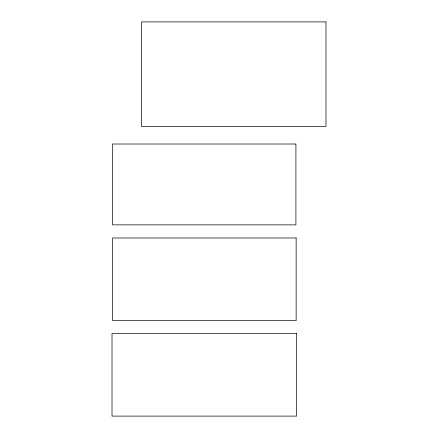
<?xml version="1.0" encoding="UTF-8"?>
<svg xmlns="http://www.w3.org/2000/svg" width="438" height="438" viewBox="0 0 438 438"><rect width="100%" height="100%" fill="white"/><g stroke="black" fill="none" stroke-linecap="round" stroke-linejoin="round"><path stroke-width="0.66" d="M325.987 21.9L141.332 21.9L141.332 126.368L325.987 126.368L325.987 21.9M295.907 144.009L112.528 144.009L112.528 224.864L295.907 224.864L295.907 144.009M296.148 237.987L112.561 237.987L112.561 320.649L296.148 320.649L296.148 237.987M296.668 333.438L112.013 333.438L112.013 416.1L296.668 416.1L296.668 333.438"/></g></svg>
